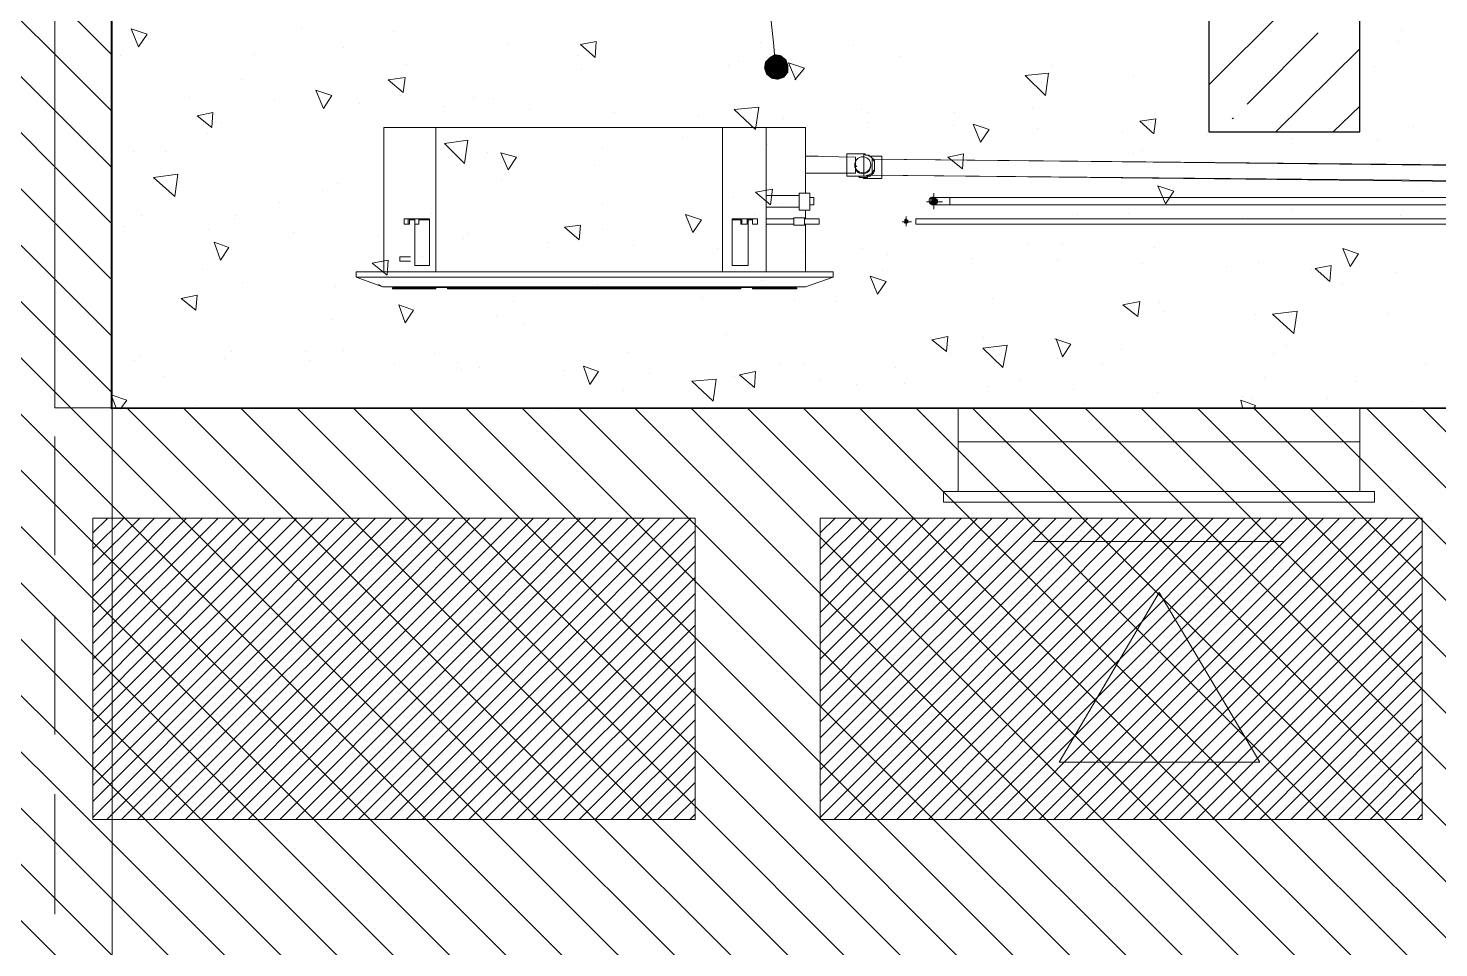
# Model space of a CAD drawing. Header units: millimetres. Extents: x -356862 to 418287, y 0 to 839748.
# Drawn here: x 341896 to 344708, y 785414 to 787247 of the extents above; entities that cross this region are included whole.
import ezdxf

# ---------------------------------------------------------------- set-up
doc = ezdxf.new("R2010")
doc.units = ezdxf.units.MM
doc.layers.add('PDF _Геометрия', color=7, linetype='Continuous', true_color=0xbababa)
doc.layers.add('PDF _Сплошная заливка', color=7, linetype='Continuous', true_color=0xf50000)

msp = doc.modelspace()

# ---------------------------------------------------------------- linework, layer by layer
at = {"layer": 'PDF _Геометрия', "color": 251, "lineweight": 20, "true_color": 0x545454}
msp.add_lwpolyline([(343383.805, 787195.5465), (343381.688, 787218.8328), (343201.7485, 788855.224)], dxfattribs=at)
at = {"layer": 'PDF _Геометрия', "color": 161, "lineweight": 9, "true_color": 0x7f9fff}
msp.add_lwpolyline([(342062.8372, 787449.5788), (342062.8372, 779981.0304), (341148.3211, 779981.0304), (341148.3211, 782669.5385), (341762.2324, 782669.5385), (341762.2324, 783488.7925), (341148.3211, 783488.7925), (341148.3211, 786869.5385), (341762.2324, 786869.5385), (341762.2324, 787449.5788)], close=True, dxfattribs=at)
for points in [[(342062.8372, 787193.4296), (341806.688, 787449.5788)], [(342062.8372, 787081.232), (341762.2324, 787381.8369)], [(342062.8372, 786969.0344), (341762.2324, 787269.6393)], [(342062.8372, 786856.8369), (341762.2324, 787157.4417)], [(342062.8372, 786744.6393), (341762.2324, 787045.2441)], [(342062.8372, 786632.4417), (341762.2324, 786933.0465)], [(345352.555, 782669.5385), (342062.8372, 785959.2562), (341152.555, 786869.5385)], [(345464.7526, 782669.5385), (342062.8372, 786071.4538), (341264.7526, 786869.5385)], [(345576.9501, 782669.5385), (342062.8372, 786183.6514), (341376.9501, 786869.5385)], [(345689.1477, 782669.5385), (342062.8372, 786295.849), (341489.1477, 786869.5385)], [(345801.3453, 782669.5385), (342062.8372, 786408.0465), (341601.3453, 786869.5385)], [(342062.8372, 786520.2441), (341713.5429, 786869.5385)], [(345240.3574, 782669.5385), (342062.8372, 785847.0586), (341148.3211, 786759.4578)], [(345128.1598, 782669.5385), (342062.8372, 785734.8611), (341148.3211, 786647.2603)], [(345015.9622, 782669.5385), (342062.8372, 785622.6635), (341148.3211, 786535.0627)], [(345913.5429, 782669.5385), (342092.4743, 786490.607)], [(346025.7405, 782669.5385), (342204.6719, 786490.607)], [(346137.938, 782669.5385), (342318.9864, 786490.607)], [(346250.1356, 782669.5385), (342431.184, 786490.607)], [(346362.3332, 782669.5385), (342543.3816, 786490.607)], [(346474.5308, 782669.5385), (342655.5792, 786490.607)], [(346586.7284, 782669.5385), (342767.7768, 786490.607)], [(346701.0429, 782669.5385), (342879.9743, 786490.607)], [(346813.2405, 782669.5385), (342992.1719, 786490.607)], [(346925.438, 782669.5385), (343104.3695, 786490.607)], [(347037.6356, 782669.5385), (343216.5671, 786490.607)], [(347149.8332, 782669.5385), (343328.7647, 786490.607)], [(347262.0308, 782669.5385), (343440.9622, 786490.607)], [(347374.2284, 782669.5385), (343553.1598, 786490.607)], [(347486.4259, 782669.5385), (343665.3574, 786490.607)], [(347598.6235, 782669.5385), (343777.555, 786490.607)], [(347710.8211, 782669.5385), (343889.7526, 786490.607)], [(347823.0187, 782669.5385), (344001.9501, 786490.607)], [(347935.2163, 782669.5385), (344114.1477, 786490.607)], [(348047.4138, 782669.5385), (344226.3453, 786490.607)], [(348159.6114, 782669.5385), (344338.5429, 786490.607)], [(348271.809, 782669.5385), (344450.7405, 786490.607)], [(348384.0066, 782669.5385), (344562.938, 786490.607)], [(348496.2042, 782669.5385), (344675.1356, 786490.607)], [(344903.7647, 782669.5385), (342062.8372, 785510.4659), (341148.3211, 786422.8651)], [(344791.5671, 782669.5385), (342062.8372, 785398.2683), (341148.3211, 786310.6675)], [(344679.3695, 782669.5385), (342062.8372, 785286.0707), (341148.3211, 786198.4699)]]:
    msp.add_lwpolyline(points, dxfattribs=at)
at = {"layer": 'PDF _Геометрия', "color": 7, "lineweight": 9}
for points in [[(341948.5227, 787267.5224), (341948.5227, 787449.5788), (341948.5227, 786490.607), (352001.8493, 786490.607), (352001.8493, 787449.5788), (352001.8493, 776246.7562)], [(341948.5227, 787148.974), (341948.5227, 786909.7603)], [(341948.5227, 786791.2119), (341948.5227, 786551.9982)], [(341948.5227, 786433.4498), (341948.5227, 786196.353)], [(341948.5227, 786075.6877), (341948.5227, 785838.5909)], [(341948.5227, 785720.0425), (341948.5227, 785480.8288)]]:
    msp.add_lwpolyline(points, dxfattribs=at)
at = {"layer": 'PDF _Геометрия', "color": 254, "lineweight": 5, "true_color": 0xdcdcdc}
for points in [[(352001.8493, 787449.5788), (352001.8493, 786490.607), (342060.7203, 786488.4901), (342060.7203, 787449.5788), (344249.6316, 787449.5788), (344249.6316, 787041.0103), (344550.2364, 787041.0103), (344550.2364, 787449.5788), (347251.4461, 787449.5788), (347251.4461, 787041.0103), (347549.934, 787041.0103), (347549.934, 787449.5788), (350251.1437, 787449.5788), (350251.1437, 787041.0103), (350551.7485, 787041.0103), (350551.7485, 787449.5788)], [(342100.9421, 787246.353), (342132.6961, 787235.7683), (342115.7606, 787210.3651)], [(342996.4058, 787214.599), (343028.1598, 787220.9498), (343026.0429, 787189.1957)], [(342613.2405, 787144.7401), (342647.1114, 787148.974), (342642.8776, 787119.3369)], [(343929.9743, 787157.4417), (343923.6235, 787112.9861), (343883.4018, 787153.2078)], [(342469.2888, 787123.5707), (342501.0429, 787112.9861), (342484.1074, 787087.5828)], [(342232.1921, 787072.7643), (342263.9461, 787079.1151), (342261.8292, 787049.478)], [(343352.0509, 787089.6998), (343345.7001, 787045.2441), (343303.3614, 787085.4659)], [(344112.0308, 787062.1796), (344143.7848, 787066.4135), (344139.5509, 787036.7764)], [(343779.6719, 787055.8288), (343811.4259, 787045.2441), (343794.4905, 787019.8409)], [(342772.0106, 787024.0748), (342765.6598, 786977.5022), (342725.438, 787017.724)], [(342837.6356, 786998.6715), (342869.3897, 786990.2038), (342852.4542, 786964.8006)], [(343728.8655, 786990.2038), (343760.6195, 786996.5546), (343758.5026, 786966.9175)], [(342187.7364, 786911.8772), (342145.3977, 786949.982), (342194.0872, 786956.3328)], [(343345.7001, 786920.3449), (343379.5711, 786926.6957), (343375.3372, 786894.9417)], [(344148.0187, 786933.0465), (344179.7727, 786922.4619), (344162.8372, 786897.0586)], [(343205.9824, 786875.8893), (343237.7364, 786865.3046), (343220.8009, 786839.9014)], [(342964.6518, 786850.4861), (342996.4058, 786854.7199), (342994.2888, 786825.0828)], [(342266.063, 786820.849), (342295.7001, 786810.2643), (342278.7647, 786784.8611)], [(342581.4864, 786778.5103), (342613.2405, 786784.8611), (342611.1235, 786755.224)], [(344516.3655, 786808.1474), (344548.1195, 786797.5627), (344531.184, 786772.1594)], [(344461.3251, 786767.9256), (344493.0792, 786774.2764), (344490.9622, 786742.5224)], [(343574.3292, 786753.107), (343606.0832, 786742.5224), (343589.1477, 786717.1191)], [(342200.438, 786708.6514), (342232.1921, 786715.0022), (342230.0751, 786685.3651)], [(344078.1598, 786695.9498), (344112.0308, 786702.3006), (344107.7969, 786672.6635)], [(342634.4098, 786695.9498), (342664.0469, 786685.3651), (342647.1114, 786659.9619)], [(344425.3372, 786683.2482), (344418.9864, 786638.7925), (344376.6477, 786676.8974)], [(343697.1114, 786626.0909), (343728.8655, 786632.4417), (343726.7485, 786602.8046)], [(343847.4138, 786615.5062), (343838.9461, 786571.0506), (343798.7243, 786609.1554)], [(343002.7566, 786573.1675), (343032.3937, 786562.5828), (343015.4582, 786537.1796)], [(343313.9461, 786556.232), (343345.7001, 786562.5828), (343343.5832, 786530.8288)], [(343267.3735, 786547.7643), (343261.0227, 786503.3086), (343218.684, 786543.5304)]]:
    msp.add_lwpolyline(points, close=True, dxfattribs=at)
at = {"layer": 'PDF _Геометрия', "color": 8, "lineweight": 30, "true_color": 0x767676}
msp.add_lwpolyline([(344249.6316, 787449.5788), (344249.6316, 787041.0103), (344550.2364, 787041.0103), (344550.2364, 787449.5788)], dxfattribs=at)
at = {"layer": 'PDF _Геометрия', "color": 7, "lineweight": 30}
msp.add_lwpolyline([(344249.6316, 787449.5788), (344249.6316, 787041.0103), (344550.2364, 787041.0103), (344550.2364, 787449.5788)], dxfattribs=at)
at = {"layer": 'PDF _Геометрия', "color": 8, "lineweight": 9, "true_color": 0x808080}
for points in [[(344249.6316, 787134.1554), (344550.2364, 787434.7603)], [(344325.8413, 787096.0506), (344467.6759, 787237.8853)], [(344382.9985, 787041.0103), (344550.2364, 787206.1312)], [(344296.2042, 787066.4135), (344298.3211, 787068.5304)], [(344497.313, 787041.0103), (344550.2364, 787091.8167)]]:
    msp.add_lwpolyline(points, dxfattribs=at)
at = {"layer": 'PDF _Геометрия', "color": 254, "lineweight": 5, "true_color": 0xdcdcdc}
for points in [[(342439.6518, 787246.353), (342439.6518, 787246.353)], [(342623.8251, 787240.0022), (342623.8251, 787240.0022)], [(344632.7969, 787242.1191), (344632.7969, 787242.1191)], [(342524.3292, 787208.2482), (342524.3292, 787208.2482)], [(342850.3372, 787216.7159), (342850.3372, 787216.7159)], [(343356.2848, 787218.8328), (343356.2848, 787218.8328)], [(343540.4582, 787212.482), (343540.4582, 787212.482)], [(344628.563, 787220.9498), (344628.563, 787220.9498)], [(342079.7727, 787193.4296), (342079.7727, 787193.4296)], [(342346.5066, 787195.5465), (342346.5066, 787195.5465)], [(342990.055, 787193.4296), (342990.055, 787193.4296)], [(343311.8292, 787180.728), (343311.8292, 787180.728)], [(343426.1437, 787144.7401), (343411.3251, 787178.6111), (343443.0792, 787168.0264), (343424.0268, 787144.7401)], [(343633.6034, 787191.3127), (343633.6034, 787191.3127)], [(342649.2284, 787174.3772), (342649.2284, 787174.3772)], [(342998.5227, 787165.9094), (342998.5227, 787165.9094)], [(343292.7768, 787172.2603), (343292.7768, 787172.2603)], [(343936.3251, 787172.2603), (343936.3251, 787172.2603)], [(344099.3292, 787151.0909), (344099.3292, 787151.0909)], [(344579.8735, 787170.1433), (344579.8735, 787170.1433)], [(342321.1034, 787144.7401), (342321.1034, 787144.7401)], [(343915.1558, 787136.2724), (343915.1558, 787136.2724)], [(342217.3735, 787108.7522), (342217.3735, 787108.7522)], [(342386.7284, 787102.4014), (342386.7284, 787102.4014)], [(342556.0832, 787098.1675), (342556.0832, 787098.1675)], [(342638.6437, 787112.9861), (342638.6437, 787112.9861)], [(342782.5953, 787108.7522), (342782.5953, 787108.7522)], [(342822.8171, 787106.6353), (342822.8171, 787106.6353)], [(342725.438, 787091.8167), (342725.438, 787091.8167)], [(342894.7929, 787085.4659), (342894.7929, 787085.4659)], [(343064.1477, 787079.1151), (343064.1477, 787079.1151)], [(343231.3856, 787072.7643), (343231.3856, 787072.7643)], [(343400.7405, 787066.4135), (343400.7405, 787066.4135)], [(343557.3937, 787085.4659), (343557.3937, 787085.4659)], [(343570.0953, 787079.1151), (343570.0953, 787079.1151)], [(343741.5671, 787079.1151), (343741.5671, 787079.1151)], [(343898.2203, 787087.5828), (343898.2203, 787087.5828)], [(342253.3614, 787036.7764), (342253.3614, 787036.7764)], [(342280.8816, 787060.0627), (342280.8816, 787060.0627)], [(343570.0953, 787060.0627), (343570.0953, 787060.0627)], [(343739.4501, 787053.7119), (343739.4501, 787053.7119)], [(343908.805, 787047.3611), (343908.805, 787047.3611)], [(344078.1598, 787041.0103), (344078.1598, 787041.0103)], [(344658.2001, 787051.5949), (344658.2001, 787051.5949)], [(343199.6316, 787030.4256), (343199.6316, 787030.4256)], [(343368.9864, 787015.607), (343368.9864, 787015.607)], [(344247.5147, 787034.6594), (344247.5147, 787034.6594)], [(344416.8695, 787028.3086), (344416.8695, 787028.3086)], [(344586.2243, 787024.0748), (344586.2243, 787024.0748)], [(342105.1759, 787000.7885), (342105.1759, 787000.7885)], [(342168.684, 787000.7885), (342168.684, 787000.7885)], [(342812.2324, 786998.6715), (342812.2324, 786998.6715)], [(342839.7526, 786979.6191), (342839.7526, 786979.6191)], [(343040.8614, 787007.1393), (343040.8614, 787007.1393)], [(343455.7808, 786998.6715), (343455.7808, 786998.6715)], [(343830.4784, 786979.6191), (343830.4784, 786979.6191)], [(344099.3292, 786996.5546), (344099.3292, 786996.5546)], [(344116.2647, 787002.9054), (344116.2647, 787002.9054)], [(343023.9259, 786973.2683), (343023.9259, 786973.2683)], [(343758.5026, 786952.099), (343758.5026, 786952.099)], [(342481.9905, 786924.5788), (342481.9905, 786924.5788)], [(342511.6276, 786937.2804), (342511.6276, 786937.2804)], [(342839.7526, 786945.7482), (342839.7526, 786945.7482)], [(343940.559, 786943.6312), (343940.559, 786943.6312)], [(344617.9784, 786949.982), (344617.9784, 786949.982)], [(342397.313, 786899.1756), (342397.313, 786899.1756)], [(343040.8614, 786897.0586), (343040.8614, 786897.0586)], [(343301.2445, 786909.7603), (343301.2445, 786909.7603)], [(343398.6235, 786897.0586), (343398.6235, 786897.0586)], [(344675.1356, 786922.4619), (344675.1356, 786922.4619)], [(342122.1114, 786873.7724), (342122.1114, 786873.7724)], [(342306.2848, 786867.4215), (342306.2848, 786867.4215)], [(342310.5187, 786873.7724), (342310.5187, 786873.7724)], [(342700.0348, 786878.0062), (342700.0348, 786878.0062)], [(343343.5832, 786875.8893), (343343.5832, 786875.8893)], [(343684.4098, 786894.9417), (343684.4098, 786894.9417)], [(343987.1316, 786875.8893), (343987.1316, 786875.8893)], [(344088.7445, 786878.0062), (344088.7445, 786878.0062)], [(344317.3735, 786869.5385), (344317.3735, 786869.5385)], [(344327.9582, 786894.9417), (344327.9582, 786894.9417)], [(344416.8695, 786886.474), (344416.8695, 786886.474)], [(344630.68, 786873.7724), (344630.68, 786873.7724)], [(342086.1235, 786852.603), (342086.1235, 786852.603)], [(342255.4784, 786846.2522), (342255.4784, 786846.2522)], [(342424.8332, 786839.9014), (342424.8332, 786839.9014)], [(343040.8614, 786846.2522), (343040.8614, 786846.2522)], [(342594.188, 786833.5506), (342594.188, 786833.5506)], [(342763.5429, 786827.1998), (342763.5429, 786827.1998)], [(342772.0106, 786837.7844), (342772.0106, 786837.7844)], [(342932.8977, 786820.849), (342932.8977, 786820.849)], [(343102.2526, 786814.4982), (343102.2526, 786814.4982)], [(343225.0348, 786837.7844), (343225.0348, 786837.7844)], [(343887.6356, 786816.6151), (343887.6356, 786816.6151)], [(343957.4945, 786816.6151), (343957.4945, 786816.6151)], [(342680.9824, 786791.2119), (342680.9824, 786791.2119)], [(343269.4905, 786808.1474), (343269.4905, 786808.1474)], [(343438.8453, 786801.7965), (343438.8453, 786801.7965)], [(343559.5106, 786808.1474), (343559.5106, 786808.1474)], [(343608.2001, 786795.4457), (343608.2001, 786795.4457)], [(343777.555, 786789.0949), (343777.555, 786789.0949)], [(343946.9098, 786784.8611), (343946.9098, 786784.8611)], [(344141.6679, 786810.2643), (344141.6679, 786810.2643)], [(342242.7768, 786765.8086), (342242.7768, 786765.8086)], [(343599.7324, 786763.6917), (343599.7324, 786763.6917)], [(344116.2647, 786778.5103), (344116.2647, 786778.5103)], [(344285.6195, 786772.1594), (344285.6195, 786772.1594)], [(344349.1276, 786780.6272), (344349.1276, 786780.6272)], [(344454.9743, 786765.8086), (344454.9743, 786765.8086)], [(344624.3292, 786759.4578), (344624.3292, 786759.4578)], [(342323.2203, 786740.4054), (342323.2203, 786740.4054)], [(342507.3937, 786731.9377), (342507.3937, 786731.9377)], [(343030.2768, 786736.1715), (343030.2768, 786736.1715)], [(343358.4018, 786744.6393), (343358.4018, 786744.6393)], [(344516.3655, 786736.1715), (344516.3655, 786736.1715)], [(342219.4905, 786704.4175), (342219.4905, 786704.4175)], [(342863.0388, 786702.3006), (342863.0388, 786702.3006)], [(343239.8534, 786710.7683), (343239.8534, 786710.7683)], [(343424.0268, 786704.4175), (343424.0268, 786704.4175)], [(343506.5872, 786702.3006), (343506.5872, 786702.3006)], [(343817.7768, 786708.6514), (343817.7768, 786708.6514)], [(344150.1356, 786700.1836), (344150.1356, 786700.1836)], [(342829.1679, 786672.6635), (342829.1679, 786672.6635)], [(344158.6034, 786683.2482), (344158.6034, 786683.2482)], [(344342.7768, 786676.8974), (344342.7768, 786676.8974)], [(344607.3937, 786679.0143), (344607.3937, 786679.0143)], [(342501.0429, 786666.3127), (342501.0429, 786666.3127)], [(342882.0913, 786657.8449), (342882.0913, 786657.8449)], [(343288.5429, 786636.6756), (343288.5429, 786636.6756)], [(343800.8413, 786630.3248), (343800.8413, 786630.3248)], [(343942.6759, 786628.2078), (343974.43, 786617.6232), (343957.4945, 786592.2199), (343944.7929, 786628.2078)], [(344404.1679, 786615.5062), (344404.1679, 786615.5062)], [(342119.9945, 786594.3369), (342119.9945, 786594.3369)], [(342287.2324, 786587.9861), (342287.2324, 786587.9861)], [(342299.934, 786602.8046), (342299.934, 786602.8046)], [(342448.1195, 786602.8046), (342448.1195, 786602.8046)], [(342524.3292, 786604.9215), (342524.3292, 786604.9215)], [(342706.3856, 786598.5707), (342706.3856, 786598.5707)], [(343091.6679, 786600.6877), (343091.6679, 786600.6877)], [(343735.2163, 786598.5707), (343735.2163, 786598.5707)], [(344076.0429, 786607.0385), (344076.0429, 786607.0385)], [(344378.7647, 786598.5707), (344378.7647, 786598.5707)], [(342107.2929, 786583.7522), (342107.2929, 786583.7522)], [(342456.5872, 786583.7522), (342456.5872, 786583.7522)], [(342625.9421, 786577.4014), (342625.9421, 786577.4014)], [(342750.8413, 786581.6353), (342750.8413, 786581.6353)], [(342759.309, 786566.8167), (342759.309, 786566.8167)], [(342795.2969, 786571.0506), (342795.2969, 786571.0506)], [(342964.6518, 786564.6998), (342964.6518, 786564.6998)], [(343134.0066, 786558.349), (343134.0066, 786558.349)], [(343394.3897, 786579.5183), (343394.3897, 786579.5183)], [(343440.9622, 786577.4014), (343440.9622, 786577.4014)], [(343625.1356, 786571.0506), (343625.1356, 786571.0506)], [(344037.938, 786579.5183), (344037.938, 786579.5183)], [(344681.4864, 786577.4014), (344681.4864, 786577.4014)], [(342164.4501, 786551.9982), (342164.4501, 786551.9982)], [(343303.3614, 786551.9982), (343303.3614, 786551.9982)], [(343472.7163, 786545.6474), (343472.7163, 786545.6474)], [(343546.809, 786537.1796), (343546.809, 786537.1796)], [(343642.0711, 786539.2965), (343642.0711, 786539.2965)], [(343809.309, 786532.9457), (343809.309, 786532.9457)], [(343874.934, 786545.6474), (343874.934, 786545.6474)], [(344359.7122, 786549.8812), (344359.7122, 786549.8812)], [(344541.7687, 786543.5304), (344541.7687, 786543.5304)], [(342071.305, 786488.4901), (342060.7203, 786516.0103), (342092.4743, 786505.4256), (342079.7727, 786488.4901)], [(343083.2001, 786524.478), (343083.2001, 786524.478)], [(343978.6638, 786526.5949), (343978.6638, 786526.5949)], [(344148.0187, 786520.2441), (344148.0187, 786520.2441)], [(344317.3735, 786488.4901), (344313.1397, 786505.4256), (344342.7768, 786494.8409), (344338.5429, 786488.4901)], [(344317.3735, 786513.8933), (344317.3735, 786513.8933)], [(344336.4259, 786509.6594), (344336.4259, 786509.6594)], [(344486.7284, 786509.6594), (344486.7284, 786509.6594)], [(344656.0832, 786503.3086), (344656.0832, 786503.3086)], [(342230.0751, 786494.8409), (342230.0751, 786494.8409)], [(342964.6518, 786488.4901), (342964.6518, 786490.607), (342951.9501, 786488.4901)], [(343999.8332, 786496.9578), (343999.8332, 786496.9578)]]:
    msp.add_lwpolyline(points, dxfattribs=at)
at = {"layer": 'PDF _Геометрия', "color": 252, "lineweight": 5, "true_color": 0x989898}
for points in [[(342604.7727, 786761.5748), (342604.7727, 787049.478), (342708.5026, 787049.478), (343280.0751, 787049.478), (343366.8695, 787049.478), (343445.1961, 787049.478), (343445.1961, 786918.228)], [(342708.5026, 787049.478), (342708.5026, 786761.5748)], [(343280.0751, 787049.478), (343280.0751, 786761.5748)], [(343366.8695, 787049.478), (343366.8695, 786761.5748)], [(343544.6921, 786990.2038), (343445.1961, 786992.3207), (343470.5993, 786992.3207)], [(343470.5993, 786992.3207), (343470.5993, 786992.3207)], [(343576.4461, 786990.2038), (343574.3292, 786992.3207), (343597.6155, 786992.3207), (343597.6155, 786971.1514), (343597.6155, 786947.8651), (343561.6276, 786947.8651), (343559.5106, 786949.982), (343555.2768, 786949.982), (343553.1598, 786949.982), (343551.0429, 786952.099), (343555.2768, 786949.982), (343559.5106, 786949.982), (343563.7445, 786949.982), (343567.9784, 786949.982), (343570.0953, 786952.099), (343574.3292, 786952.099), (343578.563, 786956.3328), (343580.68, 786958.4498), (343582.7969, 786962.6836), (343582.7969, 786966.9175), (343582.7969, 786971.1514), (343582.7969, 786973.2683), (343582.7969, 786975.3853), (343582.7969, 786977.5022), (343582.7969, 786979.6191), (343582.7969, 786981.7361), (343582.7969, 786983.853), (343580.68, 786983.853), (343580.68, 786985.9699), (343578.563, 786985.9699), (343578.563, 786988.0869), (343576.4461, 786990.2038), (343574.3292, 786992.3207), (343572.2122, 786992.3207), (343572.2122, 786994.4377), (343570.0953, 786994.4377), (343567.9784, 786994.4377), (343565.8614, 786994.4377), (343563.7445, 786996.5546), (343561.6276, 786996.5546), (343565.8614, 786994.4377), (343570.0953, 786994.4377), (343572.2122, 786992.3207), (343576.4461, 786990.2038), (343578.563, 786988.0869), (343580.68, 786983.853), (343582.7969, 786981.7361), (343582.7969, 786977.5022), (343582.7969, 786973.2683), (343582.7969, 786969.0344), (343582.7969, 786966.9175), (343580.68, 786962.6836), (343578.563, 786958.4498), (343574.3292, 786956.3328), (343572.2122, 786954.2159), (343567.9784, 786954.2159), (343565.8614, 786952.099), (343561.6276, 786952.099), (343527.7566, 786952.099), (343527.7566, 786975.3853), (343527.7566, 786996.5546), (343561.6276, 786996.5546), (343561.6276, 786975.3853), (343561.6276, 786952.099)], [(343565.8614, 786952.099), (343563.7445, 786952.099), (343561.6276, 786952.099), (343561.6276, 786975.3853), (343561.6276, 786996.5546), (343565.8614, 786994.4377), (343567.9784, 786994.4377)], [(343572.2122, 786992.3207), (343570.0953, 786994.4377)], [(343574.3292, 786956.3328), (343578.563, 786958.4498), (343580.68, 786962.6836), (343582.7969, 786966.9175), (343582.7969, 786969.0344), (343582.7969, 786973.2683), (343582.7969, 786977.5022), (343582.7969, 786981.7361), (343580.68, 786985.9699), (343578.563, 786988.0869)], [(345191.6679, 786969.0344), (343580.68, 786985.9699)], [(343445.1961, 786958.4498), (343544.6921, 786958.4498)], [(343548.9259, 786952.099), (343551.0429, 786952.099), (343553.1598, 786952.099), (343553.1598, 786949.982), (343555.2768, 786949.982), (343557.3937, 786949.982), (343559.5106, 786949.982), (343561.6276, 786947.8651), (343559.5106, 786949.982)], [(343559.5106, 786952.099), (343563.7445, 786952.099), (343567.9784, 786952.099), (343572.2122, 786954.2159), (343574.3292, 786956.3328), (343578.563, 786958.4498), (343580.68, 786962.6836), (343582.7969, 786964.8006), (343582.7969, 786969.0344)], [(343578.563, 786954.2159), (345191.6679, 786937.2804)], [(343582.7969, 786973.2683), (343582.7969, 786973.2683)], [(343582.7969, 786971.1514), (343582.7969, 786971.1514)], [(343432.4945, 786913.9941), (343366.8695, 786913.9941)], [(343453.6638, 786894.9417), (343462.1316, 786894.9417), (343462.1316, 786901.2925), (343462.1316, 786909.7603), (343453.6638, 786909.7603)], [(343686.5268, 786901.2925), (343718.2808, 786901.2925)], [(343701.3453, 786886.474), (343701.3453, 786918.228)], [(344037.938, 786909.7603), (343733.0993, 786909.7603), (343733.0993, 786901.2925), (343733.0993, 786894.9417), (344037.938, 786894.9417)], [(344637.0308, 786909.7603), (344287.7364, 786909.7603)], [(342666.1638, 786865.3046), (342661.93, 786865.3046), (342655.5792, 786865.3046), (342655.5792, 786856.8369), (342653.4622, 786856.8369), (342644.9945, 786856.8369), (342644.9945, 786867.4215), (342653.4622, 786867.4215), (342653.4622, 786856.8369)], [(342653.4622, 786867.4215), (342661.93, 786867.4215), (342666.1638, 786867.4215)], [(342674.6316, 786856.8369), (342674.6316, 786867.4215), (342695.8009, 786867.4215), (342695.8009, 786774.2764), (342666.1638, 786774.2764), (342666.1638, 786856.8369)], [(342674.6316, 786867.4215), (342666.1638, 786867.4215), (342666.1638, 786856.8369), (342674.6316, 786856.8369), (342674.6316, 786865.3046), (342695.8009, 786865.3046), (342695.8009, 786774.2764)], [(343330.8816, 786867.4215), (343330.8816, 786865.3046), (343330.8816, 786774.2764), (343299.1276, 786774.2764)], [(343318.18, 786867.4215), (343328.7647, 786867.4215), (343328.7647, 786856.8369), (343318.18, 786856.8369)], [(343328.7647, 786867.4215), (343332.9985, 786867.4215), (343339.3493, 786867.4215)], [(343330.8816, 786865.3046), (343328.7647, 786865.3046), (343332.9985, 786865.3046), (343339.3493, 786865.3046), (343339.3493, 786856.8369), (343349.934, 786856.8369), (343349.934, 786867.4215), (343339.3493, 786867.4215), (343339.3493, 786856.8369)], [(343366.8695, 786890.7078), (343432.4945, 786890.7078)], [(343421.9098, 786867.4215), (343366.8695, 786867.4215)], [(343443.0792, 786856.8369), (343472.7163, 786856.8369), (343472.7163, 786861.0707), (343472.7163, 786867.4215), (343443.0792, 786867.4215)], [(343445.1961, 786867.4215), (343445.1961, 786884.357)], [(345191.6679, 786867.4215), (343665.3574, 786867.4215), (343665.3574, 786861.0707), (343665.3574, 786856.8369), (345191.6679, 786856.8369)], [(344287.7364, 786894.9417), (344637.0308, 786894.9417)], [(342674.6316, 786856.8369), (342674.6316, 786856.8369)], [(343339.3493, 786856.8369), (343339.3493, 786856.8369)], [(343366.8695, 786856.8369), (343421.9098, 786856.8369)], [(343445.1961, 786761.5748), (343445.1961, 786856.8369)], [(342657.6961, 786791.2119), (342636.5268, 786791.2119), (342636.5268, 786786.978), (342636.5268, 786782.7441), (342657.6961, 786782.7441)], [(342604.7727, 786731.9377), (342602.6558, 786731.9377), (342674.6316, 786731.9377), (343375.3372, 786731.9377), (343445.1961, 786731.9377), (343500.2364, 786750.9901), (343500.2364, 786761.5748), (343479.0671, 786761.5748), (342568.7848, 786761.5748), (342549.7324, 786761.5748), (342549.7324, 786750.9901), (342602.6558, 786731.9377), (342731.7888, 786729.8207), (342606.8897, 786731.9377)], [(342695.8009, 786774.2764), (342695.8009, 786774.2764)], [(343299.1276, 786774.2764), (343299.1276, 786774.2764)], [(343500.2364, 786750.9901), (343479.0671, 786750.9901), (342568.7848, 786750.9901), (342549.7324, 786750.9901)], [(342568.7848, 786750.9901), (342602.6558, 786750.9901), (343445.1961, 786750.9901), (343479.0671, 786750.9901)], [(343443.0792, 786731.9377), (343316.063, 786729.8207), (343445.1961, 786731.9377), (343375.3372, 786731.9377), (342674.6316, 786731.9377), (342602.6558, 786731.9377), (342604.7727, 786731.9377), (342602.6558, 786731.9377), (342594.188, 786736.1715)], [(342685.2163, 786729.8207), (342685.2163, 786727.7038)], [(342761.4259, 786729.8207), (342761.4259, 786727.7038)], [(343286.4259, 786729.8207), (343286.4259, 786727.7038)], [(343364.7526, 786729.8207), (343364.7526, 786727.7038)]]:
    msp.add_lwpolyline(points, dxfattribs=at)
at = {"layer": 'PDF _Геометрия', "color": 4, "lineweight": 5}
for points in [[(343445.1961, 786958.4498), (343544.6921, 786958.4498), (343544.6921, 786973.2683), (343544.6921, 786990.2038), (343445.1961, 786992.3207)], [(345149.3292, 786971.1514), (343578.563, 786985.9699), (343578.563, 786971.1514), (343578.563, 786954.2159), (345149.3292, 786939.3974)], [(343546.809, 786973.2683), (343546.809, 786971.1514)], [(343578.563, 786971.1514), (343578.563, 786973.2683)], [(345149.3292, 786867.4215), (343665.3574, 786867.4215), (343665.3574, 786861.0707), (343665.3574, 786856.8369), (345149.3292, 786856.8369)]]:
    msp.add_lwpolyline(points, dxfattribs=at)
msp.add_lwpolyline([(343575.3015, 786975.1699, 0.414214), (343559.4245, 786991.0469, 0.414214), (343543.5475, 786975.1699, 0.414213562), (343559.4245, 786959.2929, 0.414213781)], format="xyb", close=True, dxfattribs=at)
msp.add_lwpolyline([(343543.7182, 786975.3751, 0.036709722), (343543.5475, 786973.053, 0.414213562), (343559.4245, 786957.1759, 0.414213781), (343575.3015, 786973.053, 0.036709728), (343575.1308, 786975.3751)], format="xyb", dxfattribs=at)
at = {"layer": 'PDF _Геометрия', "color": 252, "lineweight": 5, "true_color": 0x989898}
for points in [[(343432.4945, 786884.357), (343453.6638, 786884.357), (343453.6638, 786901.2925), (343453.6638, 786918.228), (343432.4945, 786918.228), (343432.4945, 786901.2925)], [(343733.0993, 786894.9417), (343730.9824, 786894.9417), (343728.8655, 786894.9417), (343726.7485, 786894.9417), (343724.6316, 786894.9417), (343722.5147, 786894.9417), (343720.3977, 786894.9417), (343718.2808, 786894.9417), (343716.1638, 786894.9417), (343714.0469, 786894.9417), (343711.93, 786894.9417), (343709.813, 786894.9417), (343707.6961, 786894.9417), (343705.5792, 786894.9417), (343703.4622, 786894.9417), (343701.3453, 786894.9417), (343699.2284, 786894.9417), (343697.1114, 786894.9417), (343697.1114, 786897.0586), (343694.9945, 786897.0586), (343694.9945, 786899.1756), (343694.9945, 786901.2925), (343694.9945, 786903.4094), (343694.9945, 786905.5264), (343694.9945, 786907.6433), (343697.1114, 786907.6433), (343699.2284, 786909.7603), (343701.3453, 786909.7603), (343703.4622, 786909.7603), (343705.5792, 786909.7603), (343707.6961, 786909.7603), (343709.813, 786909.7603), (343711.93, 786909.7603), (343714.0469, 786909.7603), (343716.1638, 786909.7603), (343718.2808, 786909.7603), (343720.3977, 786909.7603), (343722.5147, 786909.7603), (343724.6316, 786909.7603), (343726.7485, 786909.7603), (343728.8655, 786909.7603), (343730.9824, 786909.7603), (343733.0993, 786909.7603), (343733.0993, 786901.2925)], [(343318.18, 786867.4215), (343299.1276, 786867.4215), (343299.1276, 786774.2764), (343299.1276, 786865.3046), (343316.063, 786865.3046), (343316.063, 786856.8369), (343318.18, 786856.8369)], [(343421.9098, 786854.7199), (343443.0792, 786854.7199), (343443.0792, 786861.0707), (343443.0792, 786869.5385), (343421.9098, 786869.5385), (343421.9098, 786861.0707)], [(342621.7082, 786727.7038), (342621.7082, 786729.8207), (342685.2163, 786729.8207), (342708.5026, 786729.8207), (342708.5026, 786727.7038), (342685.2163, 786727.7038)], [(343316.063, 786727.7038), (343286.4259, 786727.7038), (342761.4259, 786727.7038), (342731.7888, 786727.7038), (342731.7888, 786729.8207), (342761.4259, 786729.8207), (343286.4259, 786729.8207), (343316.063, 786729.8207)], [(343339.3493, 786727.7038), (343339.3493, 786729.8207), (343364.7526, 786729.8207), (343428.2606, 786729.8207), (343428.2606, 786727.7038), (343364.7526, 786727.7038)]]:
    msp.add_lwpolyline(points, close=True, dxfattribs=at)
at = {"layer": 'PDF _Геометрия', "color": 5, "lineweight": 5}
for points in [[(343686.5268, 786901.2925), (343718.2808, 786901.2925)], [(343701.3453, 786886.474), (343701.3453, 786918.228)], [(344550.2364, 786490.607), (344550.2364, 786422.8651), (343750.0348, 786422.8651), (343750.0348, 786490.607)], [(343750.0348, 786323.3691), (343750.0348, 786422.8651), (344550.2364, 786422.8651), (344550.2364, 786323.3691)], [(344399.934, 786223.8732), (343900.3372, 786223.8732)]]:
    msp.add_lwpolyline(points, dxfattribs=at)
at = {"layer": 'PDF _Геометрия', "color": 252, "lineweight": 5, "true_color": 0x989898}
msp.add_lwpolyline([(343691.7394, 786903.1919, 1.000001234), (343706.5579, 786903.1919, 1.000001237)], format="xyb", close=True, dxfattribs=at)
at = {"layer": 'PDF _Геометрия', "color": 1, "lineweight": 5}
for points in [[(345149.3292, 786909.7603), (343733.0993, 786909.7603), (343733.0993, 786901.2925), (343733.0993, 786894.9417), (345149.3292, 786894.9417)], [(343646.305, 786852.603), (343646.305, 786871.6554)], [(343637.8372, 786861.0707), (343656.8897, 786861.0707)]]:
    msp.add_lwpolyline(points, dxfattribs=at)
at = {"layer": 'PDF _Геометрия', "color": 5, "lineweight": 0}
msp.add_lwpolyline([(343648.4219, 786858.9538), (343642.0711, 786858.9538), (343648.4219, 786858.9538)], dxfattribs=at)
at = {"layer": 'PDF _Геометрия', "color": 7, "lineweight": 13}
msp.add_lwpolyline([(342062.8372, 786490.607), (350464.9542, 786490.607), (350464.9542, 782669.5385), (342062.8372, 782669.5385)], close=True, dxfattribs=at)
at = {"layer": 'PDF _Геометрия', "color": 5, "lineweight": 5}
for points in [[(344579.8735, 786302.1998), (343720.3977, 786302.1998), (343720.3977, 786323.3691), (344579.8735, 786323.3691)], [(344351.2445, 785783.5506), (344150.1356, 786122.2603), (343951.1437, 785783.5506)]]:
    msp.add_lwpolyline(points, close=True, dxfattribs=at)
at = {"layer": 'PDF _Геометрия', "color": 254, "lineweight": 9, "true_color": 0xdcdcdc}
for points in [[(342619.5913, 786270.4457), (342024.7324, 785673.4699)], [(342587.8372, 786270.4457), (342024.7324, 785705.224)], [(342556.0832, 786270.4457), (342024.7324, 785736.978)], [(342526.4461, 786270.4457), (342024.7324, 785768.732)], [(342494.6921, 786270.4457), (342024.7324, 785800.4861)], [(342462.938, 786270.4457), (342024.7324, 785832.2401)], [(342431.184, 786270.4457), (342024.7324, 785863.9941)], [(342399.43, 786270.4457), (342024.7324, 785893.6312)], [(342367.6759, 786270.4457), (342024.7324, 785925.3853)], [(342335.9219, 786270.4457), (342024.7324, 785957.1393)], [(342306.2848, 786270.4457), (342024.7324, 785988.8933)], [(342274.5308, 786270.4457), (342024.7324, 786020.6474)], [(342242.7768, 786270.4457), (342024.7324, 786052.4014)], [(342211.0227, 786270.4457), (342024.7324, 786082.0385)], [(342179.2687, 786270.4457), (342024.7324, 786113.7925)], [(342147.5147, 786270.4457), (342024.7324, 786145.5465)], [(342117.8776, 786270.4457), (342024.7324, 786177.3006)], [(342086.1235, 786270.4457), (342024.7324, 786209.0546)], [(342054.3695, 786270.4457), (342024.7324, 786240.8086)], [(342651.3453, 786270.4457), (342052.2526, 785669.2361)], [(342683.0993, 786270.4457), (342081.8897, 785669.2361)], [(342714.8534, 786270.4457), (342113.6437, 785669.2361)], [(342746.6074, 786270.4457), (342145.3977, 785669.2361)], [(342776.2445, 786270.4457), (342177.1518, 785669.2361)], [(342807.9985, 786270.4457), (342208.9058, 785669.2361)], [(342839.7526, 786270.4457), (342240.6598, 785669.2361)], [(342871.5066, 786270.4457), (342270.2969, 785669.2361)], [(342903.2606, 786270.4457), (342302.0509, 785669.2361)], [(342935.0147, 786270.4457), (342333.805, 785669.2361)], [(342964.6518, 786270.4457), (342365.559, 785669.2361)], [(342996.4058, 786270.4457), (342397.313, 785669.2361)], [(343028.1598, 786270.4457), (342429.0671, 785669.2361)], [(343059.9138, 786270.4457), (342460.8211, 785669.2361)], [(343091.6679, 786270.4457), (342490.4582, 785669.2361)], [(343123.4219, 786270.4457), (342522.2122, 785669.2361)], [(343155.1759, 786270.4457), (342553.9663, 785669.2361)], [(343184.813, 786270.4457), (342585.7203, 785669.2361)], [(343216.5671, 786270.4457), (342617.4743, 785669.2361)], [(344069.6921, 786270.4457), (343474.8332, 785673.4699)], [(344037.938, 786270.4457), (343474.8332, 785705.224)], [(344008.3009, 786270.4457), (343474.8332, 785736.978)], [(343976.5469, 786270.4457), (343474.8332, 785768.732)], [(343944.7929, 786270.4457), (343474.8332, 785800.4861)], [(343913.0388, 786270.4457), (343474.8332, 785832.2401)], [(343881.2848, 786270.4457), (343474.8332, 785863.9941)], [(343849.5308, 786270.4457), (343474.8332, 785893.6312)], [(343817.7768, 786270.4457), (343474.8332, 785925.3853)], [(343788.1397, 786270.4457), (343474.8332, 785957.1393)], [(343756.3856, 786270.4457), (343474.8332, 785988.8933)], [(343724.6316, 786270.4457), (343474.8332, 786020.6474)], [(343692.8776, 786270.4457), (343474.8332, 786052.4014)], [(343661.1235, 786270.4457), (343474.8332, 786082.0385)], [(343629.3695, 786270.4457), (343474.8332, 786113.7925)], [(343597.6155, 786270.4457), (343474.8332, 786145.5465)], [(343567.9784, 786270.4457), (343474.8332, 786177.3006)], [(343536.2243, 786270.4457), (343474.8332, 786209.0546)], [(343504.4703, 786270.4457), (343474.8332, 786240.8086)], [(344101.4461, 786270.4457), (343502.3534, 785669.2361)], [(344133.2001, 786270.4457), (343531.9905, 785669.2361)], [(344164.9542, 786270.4457), (343563.7445, 785669.2361)], [(344196.7082, 786270.4457), (343595.4985, 785669.2361)], [(344226.3453, 786270.4457), (343627.2526, 785669.2361)], [(344258.0993, 786270.4457), (343659.0066, 785669.2361)], [(344289.8534, 786270.4457), (343690.7606, 785669.2361)], [(344321.6074, 786270.4457), (343722.5147, 785669.2361)], [(344353.3614, 786270.4457), (343752.1518, 785669.2361)], [(344385.1155, 786270.4457), (343783.9058, 785669.2361)], [(344416.8695, 786270.4457), (343815.6598, 785669.2361)], [(344446.5066, 786270.4457), (343847.4138, 785669.2361)], [(344478.2606, 786270.4457), (343879.1679, 785669.2361)], [(344510.0147, 786270.4457), (343910.9219, 785669.2361)], [(344541.7687, 786270.4457), (343940.559, 785669.2361)], [(344573.5227, 786270.4457), (343972.313, 785669.2361)], [(344605.2768, 786270.4457), (344004.0671, 785669.2361)], [(344637.0308, 786270.4457), (344035.8211, 785669.2361)], [(344666.6679, 786270.4457), (344067.5751, 785669.2361)], [(343225.0348, 786245.0425), (342649.2284, 785669.2361)], [(344675.1356, 786245.0425), (344099.3292, 785669.2361)], [(343225.0348, 786215.4054), (342680.9824, 785669.2361)], [(344675.1356, 786215.4054), (344131.0832, 785669.2361)], [(343225.0348, 786183.6514), (342710.6195, 785669.2361)], [(344675.1356, 786183.6514), (344160.7203, 785669.2361)], [(343225.0348, 786151.8974), (342742.3735, 785669.2361)], [(344675.1356, 786151.8974), (344192.4743, 785669.2361)], [(343225.0348, 786120.1433), (342774.1276, 785669.2361)], [(344675.1356, 786120.1433), (344224.2284, 785669.2361)], [(343225.0348, 786088.3893), (342805.8816, 785669.2361)], [(344675.1356, 786088.3893), (344255.9824, 785669.2361)], [(343225.0348, 786056.6353), (342837.6356, 785669.2361)], [(344675.1356, 786056.6353), (344287.7364, 785669.2361)], [(343225.0348, 786024.8812), (342869.3897, 785669.2361)], [(344675.1356, 786024.8812), (344319.4905, 785669.2361)], [(343225.0348, 785995.2441), (342899.0268, 785669.2361)], [(344675.1356, 785995.2441), (344351.2445, 785669.2361)], [(343225.0348, 785963.4901), (342930.7808, 785669.2361)], [(344675.1356, 785963.4901), (344380.8816, 785669.2361)], [(343225.0348, 785931.7361), (342962.5348, 785669.2361)], [(344675.1356, 785931.7361), (344412.6356, 785669.2361)], [(343225.0348, 785899.982), (342994.2888, 785669.2361)], [(344675.1356, 785899.982), (344444.3897, 785669.2361)], [(343225.0348, 785868.228), (343026.0429, 785669.2361)], [(344675.1356, 785868.228), (344476.1437, 785669.2361)], [(343225.0348, 785836.474), (343057.7969, 785669.2361)], [(344675.1356, 785836.474), (344507.8977, 785669.2361)], [(343225.0348, 785804.7199), (343089.5509, 785669.2361)], [(344675.1356, 785804.7199), (344539.6518, 785669.2361)], [(343225.0348, 785775.0828), (343119.188, 785669.2361)], [(344675.1356, 785775.0828), (344571.4058, 785669.2361)], [(343225.0348, 785743.3288), (343150.9421, 785669.2361)], [(344675.1356, 785743.3288), (344601.0429, 785669.2361)], [(343225.0348, 785711.5748), (343182.6961, 785669.2361)], [(344675.1356, 785711.5748), (344632.7969, 785669.2361)], [(343225.0348, 785679.8207), (343214.4501, 785669.2361)], [(344675.1356, 785679.8207), (344664.5509, 785669.2361)]]:
    msp.add_lwpolyline(points, dxfattribs=at)
at = {"layer": 'PDF _Геометрия', "color": 142, "lineweight": 9, "true_color": 0x008ab8}
for points in [[(343225.0348, 786270.4457), (342024.7324, 786270.4457), (342024.7324, 785669.2361), (343225.0348, 785669.2361)], [(344675.1356, 786270.4457), (343474.8332, 786270.4457), (343474.8332, 785669.2361), (344675.1356, 785669.2361)]]:
    msp.add_lwpolyline(points, close=True, dxfattribs=at)
at = {"layer": 'PDF _Сплошная заливка', "color": 251, "true_color": 0x545454, "transparency": 33554559}
for points in [[(343388.0388, 787170.1433), (343364.7526, 787180.728), (343362.6356, 787168.0264)], [(343373.2203, 787189.1957), (343388.0388, 787170.1433), (343364.7526, 787180.728)], [(343383.805, 787195.5465), (343373.2203, 787189.1957), (343388.0388, 787170.1433)], [(343388.0388, 787170.1433), (343396.5066, 787193.4296), (343383.805, 787195.5465)], [(343407.0913, 787184.9619), (343388.0388, 787170.1433), (343396.5066, 787193.4296)], [(343411.3251, 787172.2603), (343407.0913, 787184.9619), (343388.0388, 787170.1433)], [(343362.6356, 787168.0264), (343366.8695, 787155.3248), (343388.0388, 787170.1433)], [(343366.8695, 787155.3248), (343388.0388, 787170.1433), (343377.4542, 787146.857)], [(343388.0388, 787170.1433), (343377.4542, 787146.857), (343390.1558, 787144.7401)], [(343388.0388, 787170.1433), (343411.3251, 787159.5586), (343411.3251, 787172.2603)], [(343390.1558, 787144.7401), (343402.8574, 787148.974), (343388.0388, 787170.1433)], [(343402.8574, 787148.974), (343388.0388, 787170.1433), (343411.3251, 787159.5586)]]:
    msp.add_solid(points, dxfattribs=at)
at = {"layer": 'PDF _Сплошная заливка', "color": 5, "transparency": 33554559}
for points in [[(343697.1114, 786905.5264), (343709.813, 786899.1756), (343694.9945, 786899.1756)], [(343709.813, 786899.1756), (343694.9945, 786899.1756), (343707.6961, 786897.0586)], [(343694.9945, 786899.1756), (343707.6961, 786897.0586), (343697.1114, 786897.0586)], [(343701.3453, 786909.7603), (343705.5792, 786907.6433), (343697.1114, 786907.6433)], [(343705.5792, 786907.6433), (343697.1114, 786907.6433), (343709.813, 786905.5264)], [(343697.1114, 786907.6433), (343709.813, 786905.5264), (343697.1114, 786905.5264)], [(343709.813, 786905.5264), (343697.1114, 786905.5264), (343709.813, 786899.1756)], [(343697.1114, 786897.0586), (343699.2284, 786894.9417), (343705.5792, 786894.9417)], [(343697.1114, 786897.0586), (343707.6961, 786897.0586), (343705.5792, 786894.9417)], [(343644.188, 786867.4215), (343650.5388, 786865.3046), (343642.0711, 786865.3046)], [(343699.2284, 786894.9417), (343705.5792, 786894.9417), (343701.3453, 786894.9417)], [(343650.5388, 786865.3046), (343642.0711, 786865.3046), (343650.5388, 786863.1877)], [(343642.0711, 786865.3046), (343650.5388, 786863.1877), (343642.0711, 786863.1877)], [(343650.5388, 786863.1877), (343642.0711, 786863.1877), (343650.5388, 786858.9538)], [(343642.0711, 786863.1877), (343650.5388, 786858.9538), (343642.0711, 786858.9538)], [(343650.5388, 786858.9538), (343648.4219, 786858.9538), (343642.0711, 786858.9538)], [(343642.0711, 786858.9538), (343648.4219, 786858.9538), (343646.305, 786856.8369)]]:
    msp.add_solid(points, dxfattribs=at)

doc.saveas('drawing.dxf')
